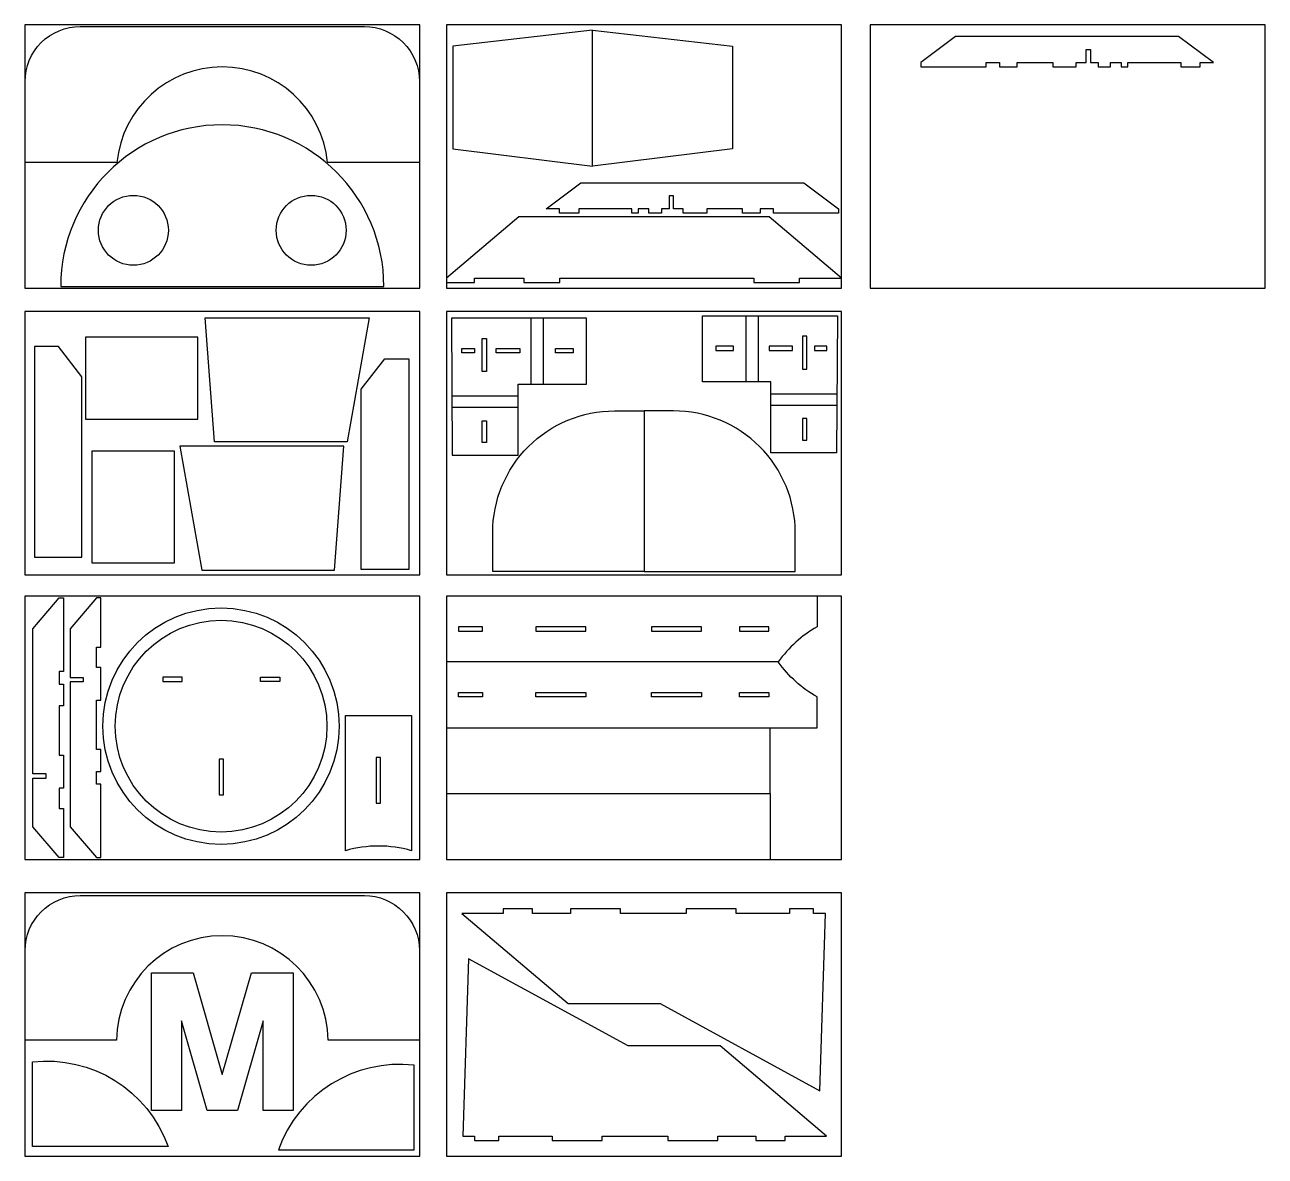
# Model space of a CAD drawing. Header units: millimetres. Extents: x 15932 to 18759, y 3484 to 6062.
import ezdxf

# ---------------------------------------------------------------- set-up
doc = ezdxf.new("R2010")
doc.units = ezdxf.units.MM
doc.header["$MEASUREMENT"] = 0
for name, color, linetype, true_color in [('90X60', 6, 'Continuous', 0xff00ff), ('CORTE', 3, 'Continuous', 0x00ff00), ('GRABADO', 1, 'Continuous', 0xff0000)]:
    doc.layers.add(name, color=color, linetype=linetype, true_color=true_color)

msp = doc.modelspace()

# ---------------------------------------------------------------- linework, layer by layer
at = {"layer": '90X60'}
for points in [[(15932.2, 5461.9), (16832.2, 5461.9), (16832.2, 6061.9), (15932.2, 6061.9), (15932.2, 5461.9)], [(16893.2, 5461.9), (17793.2, 5461.9), (17793.2, 6061.9), (16893.2, 6061.9), (16893.2, 5461.9)], [(17858.8, 5461.9), (18758.8, 5461.9), (18758.8, 6061.9), (17858.8, 6061.9), (17858.8, 5461.9)], [(15932.2, 4808.8), (16832.2, 4808.8), (16832.2, 5408.8), (15932.2, 5408.8), (15932.2, 4808.8)], [(16893.2, 4808.8), (17793.2, 4808.8), (17793.2, 5408.8), (16893.2, 5408.8), (16893.2, 4808.8)], [(15932.2, 4160), (16832.2, 4160), (16832.2, 4760), (15932.2, 4760), (15932.2, 4160)], [(16893.2, 4160), (17793.2, 4160), (17793.2, 4760), (16893.2, 4760), (16893.2, 4160)], [(15932.2, 3483.6), (16832.2, 3483.6), (16832.2, 4083.6), (15932.2, 4083.6), (15932.2, 3483.6)], [(16893.2, 3483.6), (17793.2, 3483.6), (17793.2, 4083.6), (16893.2, 4083.6), (16893.2, 3483.6)]]:
    msp.add_lwpolyline(points, dxfattribs=at)
at = {"layer": 'CORTE'}
for p, q in [((17737.6, 4760), (17737.6, 4689.7)), ((17631, 4310.1), (17631, 4460.1)), ((16893.2, 4310.1), (17631, 4310.1)), ((17631, 4310.1), (17631, 4160.1))]:
    msp.add_line(p, q, dxfattribs=at)
for points in [[(16622.2, 5748, 0.908509), (16142.1, 5748), (15932.9, 5748), (15932.9, 5932.8, -0.414214), (16058.2, 6058), (16706.1, 6058, -0.414214), (16831.4, 5932.8), (16831.4, 5748), (16622.2, 5748)], [(16750.4, 5465.8, 1), (16013.9, 5465.8), (16750.4, 5465.8)], [(17343.2, 4816.1), (16998.4, 4816.1), (16998.4, 4904.5, -0.414214), (17275.9, 5182), (17343.2, 5182)], [(17343.2, 4816.1), (17688, 4816.1), (17688, 4904.5, 0.414214), (17410.5, 5182), (17343.2, 5182), (17343.2, 4816.1)], [(17737.6, 4530.4, -0.111789), (17649.3, 4610), (16893.2, 4610), (16893.2, 4460.1), (17737.6, 4460.1), (17737.6, 4530.4)], [(16813.1, 4179.8, 0.142055), (16663.1, 4179.8), (16663.1, 4488.1), (16813.1, 4488.1), (16813.1, 4179.8)], [(16831.4, 3748), (16623.3, 3748, 0.986777), (16141, 3748), (15932.9, 3748), (15932.9, 3952.3, -0.414214), (16058.2, 4077.5), (16706.1, 4077.5, -0.414214), (16831.4, 3952.3), (16831.4, 3748)], [(16258.7, 3505.9), (15949.5, 3505.9), (15949.5, 3698.6, -0.347472), (16258.7, 3505.9)], [(16510, 3498.2), (16819.1, 3498.2), (16819.1, 3691, 0.347472), (16510, 3498.2)]]:
    msp.add_lwpolyline(points, format="xyb", dxfattribs=at)
for points in [[(16907.2, 6013.4), (16907.2, 5779.2), (17226, 5740), (17226, 6050.1), (16907.2, 6013.4)], [(17226, 6050.1), (17544.9, 6013.4), (17544.9, 5779.2), (17226, 5740)], [(18640.7, 5975.9), (18561.6, 6035.6), (18053.3, 6035.6), (17974.2, 5975.9), (17974.2, 5965.9), (18122.7, 5965.9), (18122.7, 5975.9), (18153.2, 5975.9), (18153.2, 5965.9), (18193.5, 5965.9), (18193.5, 5975.9), (18274.8, 5975.9), (18274.8, 5965.9), (18328.3, 5965.9), (18328.3, 5975.9), (18350.5, 5975.9), (18350.5, 6005.8), (18360.5, 6005.8), (18360.5, 5975.9), (18378, 5975.9), (18378, 5965.9), (18406.6, 5965.9), (18406.6, 5975.9), (18430.8, 5975.9), (18430.8, 5965.9), (18445.7, 5965.9), (18445.7, 5975.9), (18566.2, 5975.9), (18566.2, 5965.9), (18610.4, 5965.9), (18610.4, 5975.9), (18640.7, 5975.9)], [(17120.1, 5642.5), (17199.2, 5702.1), (17707.5, 5702.1), (17786.6, 5642.5), (17786.6, 5632.5), (17638.1, 5632.5), (17638.1, 5642.5), (17607.6, 5642.5), (17607.6, 5632.5), (17567.3, 5632.5), (17567.3, 5642.5), (17486.1, 5642.5), (17486.1, 5632.5), (17432.5, 5632.5), (17432.5, 5642.5), (17410.3, 5642.5), (17410.3, 5672.3), (17400.3, 5672.3), (17400.3, 5642.5), (17382.8, 5642.5), (17382.8, 5632.5), (17354.2, 5632.5), (17354.2, 5642.5), (17330.1, 5642.5), (17330.1, 5632.5), (17315.1, 5632.5), (17315.1, 5642.5), (17194.6, 5642.5), (17194.6, 5632.5), (17150.5, 5632.5), (17150.5, 5642.5), (17120.1, 5642.5)], [(17793.2, 5484.5), (17628.4, 5624.5), (17058, 5624.5), (16893.2, 5484.5), (16893.2, 5474.5), (16957.1, 5474.5), (16957.1, 5484.5), (17069.5, 5484.5), (17069.5, 5474.5), (17151.1, 5474.5), (17151.1, 5484.5), (17593.3, 5484.5), (17593.3, 5474.5), (17697.2, 5474.5), (17697.2, 5484.5), (17793.2, 5484.5)], [(16666.8, 5111.6), (16364.2, 5111.6), (16342.8, 5393.8), (16716.8, 5393.8), (16666.8, 5111.6)], [(17212.3, 5393.1), (16904.2, 5393.1), (16906.4, 5081), (17056.4, 5081), (17056.4, 5243.2), (17212.3, 5243.2), (17212.3, 5393.1)], [(17476.2, 5398.4), (17784.3, 5398.4), (17782.1, 5086.2), (17632.1, 5086.2), (17632.1, 5248.4), (17476.2, 5248.4), (17476.2, 5398.4)], [(16326.6, 5350.1), (16070.7, 5350.1), (16070.7, 5163.4), (16326.6, 5163.4), (16326.6, 5350.1)], [(16984.4, 5272), (16974.4, 5272), (16974.4, 5346.9), (16984.4, 5346.9), (16984.4, 5272)], [(17704.1, 5277.3), (17714.1, 5277.3), (17714.1, 5352.1), (17704.1, 5352.1), (17704.1, 5277.3)], [(16062.2, 4848.9), (16062.2, 5259.9), (16008.6, 5329.2), (15954.3, 5329.2), (15954.3, 4848.9), (16062.2, 4848.9)], [(16957, 5314.4), (16928.3, 5314.4), (16928.3, 5324.4), (16957, 5324.4), (16957, 5314.4)], [(17060.2, 5314.4), (17006.6, 5314.4), (17006.6, 5324.4), (17060.2, 5324.4), (17060.2, 5314.4)], [(17181.8, 5314.4), (17141.5, 5314.4), (17141.5, 5324.4), (17181.8, 5324.4), (17181.8, 5314.4)], [(17506.8, 5319.6), (17547, 5319.6), (17547, 5329.6), (17506.8, 5329.6), (17506.8, 5319.6)], [(17628.3, 5319.6), (17681.9, 5319.6), (17681.9, 5329.6), (17628.3, 5329.6), (17628.3, 5319.6)], [(17731.6, 5319.6), (17760.2, 5319.6), (17760.2, 5329.6), (17731.6, 5329.6), (17731.6, 5319.6)], [(16699, 4820.4), (16699, 5231.5), (16752.6, 5300.7), (16807, 5300.7), (16807, 4820.4), (16699, 4820.4)], [(16984.4, 5110.2), (16974.4, 5110.2), (16974.4, 5159.8), (16984.4, 5159.8), (16984.4, 5110.2)], [(17704.1, 5115.4), (17714.1, 5115.4), (17714.1, 5165), (17704.1, 5165), (17704.1, 5115.4)], [(16272.5, 5090.9), (16272.5, 4834.9), (16085.8, 4834.9), (16085.8, 5090.9), (16272.5, 5090.9)], [(16335.5, 4819.4), (16638.1, 4819.4), (16659.5, 5101.6), (16285.5, 5101.6), (16335.5, 4819.4)], [(16010.3, 4164.2), (15950.7, 4234.4), (15950.7, 4345), (15980.5, 4345), (15980.5, 4355), (15950.7, 4355), (15950.7, 4685.5), (16010.3, 4755.7), (16020.3, 4755.7), (16020.3, 4588.3), (16010.3, 4588.3), (16010.3, 4559.2), (16020.3, 4559.2), (16020.3, 4509.6), (16010.3, 4509.6), (16010.3, 4397.3), (16020.3, 4397.3), (16020.3, 4322.4), (16010.3, 4322.4), (16010.3, 4276.2), (16020.3, 4276.2), (16020.3, 4164.2), (16010.3, 4164.2)], [(16095.2, 4755.7), (16035.6, 4685.5), (16035.6, 4574.8), (16065.4, 4574.8), (16065.4, 4564.8), (16035.6, 4564.8), (16035.6, 4234.4), (16095.2, 4164.2), (16105.2, 4164.2), (16105.2, 4331.5), (16095.2, 4331.5), (16095.2, 4360.6), (16105.2, 4360.6), (16105.2, 4410.2), (16095.2, 4410.2), (16095.2, 4522.5), (16105.2, 4522.5), (16105.2, 4597.4), (16095.2, 4597.4), (16095.2, 4643.6), (16105.2, 4643.6), (16105.2, 4755.7), (16095.2, 4755.7)], [(16920.1, 4690), (16920.1, 4680), (16975.4, 4680), (16975.4, 4690), (16920.1, 4690)], [(17096.9, 4690), (17096.9, 4680), (17210.7, 4680), (17210.7, 4690), (17096.9, 4690)], [(17360.2, 4690), (17360.2, 4680), (17474, 4680), (17474, 4690), (17360.2, 4690)], [(17560.5, 4690), (17560.5, 4680), (17627.5, 4680), (17627.5, 4690), (17560.5, 4690)], [(16246.9, 4565.2), (16291, 4565.2), (16291, 4575.2), (16246.9, 4575.2), (16246.9, 4565.2)], [(16513.1, 4565.2), (16468.9, 4565.2), (16468.9, 4575.2), (16513.1, 4575.2), (16513.1, 4565.2)], [(16920.1, 4530.1), (16920.1, 4540.1), (16975.4, 4540.1), (16975.4, 4530.1), (16920.1, 4530.1)], [(17096.9, 4530.1), (17096.9, 4540.1), (17210.7, 4540.1), (17210.7, 4530.1), (17096.9, 4530.1)], [(17360.2, 4530.1), (17360.2, 4540.1), (17474, 4540.1), (17474, 4530.1), (17360.2, 4530.1)], [(17560.5, 4530.1), (17560.5, 4540.1), (17627.5, 4540.1), (17627.5, 4530.1), (17560.5, 4530.1)], [(16375, 4306.8), (16385, 4306.8), (16385, 4388.5), (16375, 4388.5), (16375, 4306.8)], [(16732.6, 4288.2), (16742.6, 4288.2), (16742.6, 4392.1), (16732.6, 4392.1), (16732.6, 4288.2)], [(16928.1, 4037), (17170.1, 3831.5), (17379.7, 3831.5), (17743.8, 3632.9), (17756.6, 4037), (17729.7, 4037), (17729.7, 4047), (17674.4, 4047), (17674.4, 4037), (17552.9, 4037), (17552.9, 4047), (17439.1, 4047), (17439.1, 4037), (17289.6, 4037), (17289.6, 4047), (17175.8, 4047), (17175.8, 4037), (17089.3, 4037), (17089.3, 4047), (17022.3, 4047), (17022.3, 4037), (16928.1, 4037)], [(17758.9, 3529.3), (17516.9, 3734.9), (17307.3, 3734.9), (16943.2, 3933.4), (16930.4, 3529.3), (16957.3, 3529.3), (16957.3, 3519.3), (17012.6, 3519.3), (17012.6, 3529.3), (17134.1, 3529.3), (17134.1, 3519.3), (17247.9, 3519.3), (17247.9, 3529.3), (17397.4, 3529.3), (17397.4, 3519.3), (17511.2, 3519.3), (17511.2, 3529.3), (17597.7, 3529.3), (17597.7, 3519.3), (17664.7, 3519.3), (17664.7, 3529.3), (17758.9, 3529.3)], [(16382.2, 3587.9), (16347.7, 3587.9), (16289.2, 3791.9), (16289.2, 3587.9), (16220.7, 3587.9), (16220.7, 3901.6), (16315.6, 3901.6), (16382.2, 3669.6), (16448.7, 3901.6), (16543.6, 3901.6), (16543.6, 3587.9), (16475.1, 3587.9), (16475.1, 3791.9), (16416.6, 3587.9), (16382.2, 3587.9)]]:
    msp.add_lwpolyline(points, dxfattribs=at)
for centre, radius in [((16179.6, 5593.6), 79.7), ((16584.7, 5593.6), 79.7), ((16379.4, 4463.6), 269.3)]:
    msp.add_circle(centre, radius, dxfattribs=at)
msp.add_arc((17869.4, 4454.9), 269.3, 119.3039, 144.818, dxfattribs=at)
at = {"layer": 'GRABADO'}
for p, q in [((17085.4, 5393.1), (17085.4, 5243.2)), ((17113.4, 5393.1), (17113.4, 5243.2)), ((17575.2, 5398.4), (17575.2, 5248.4)), ((17603.1, 5398.4), (17603.1, 5248.4)), ((17056.4, 5216), (16905.4, 5216)), ((17632.1, 5221.2), (17783.1, 5221.2)), ((17056.4, 5189.7), (16905.6, 5189.7)), ((17632.1, 5194.9), (17782.9, 5194.9))]:
    msp.add_line(p, q, dxfattribs=at)
msp.add_circle((16379.4, 4463.6), 241.2, dxfattribs=at)

doc.saveas('drawing.dxf')
